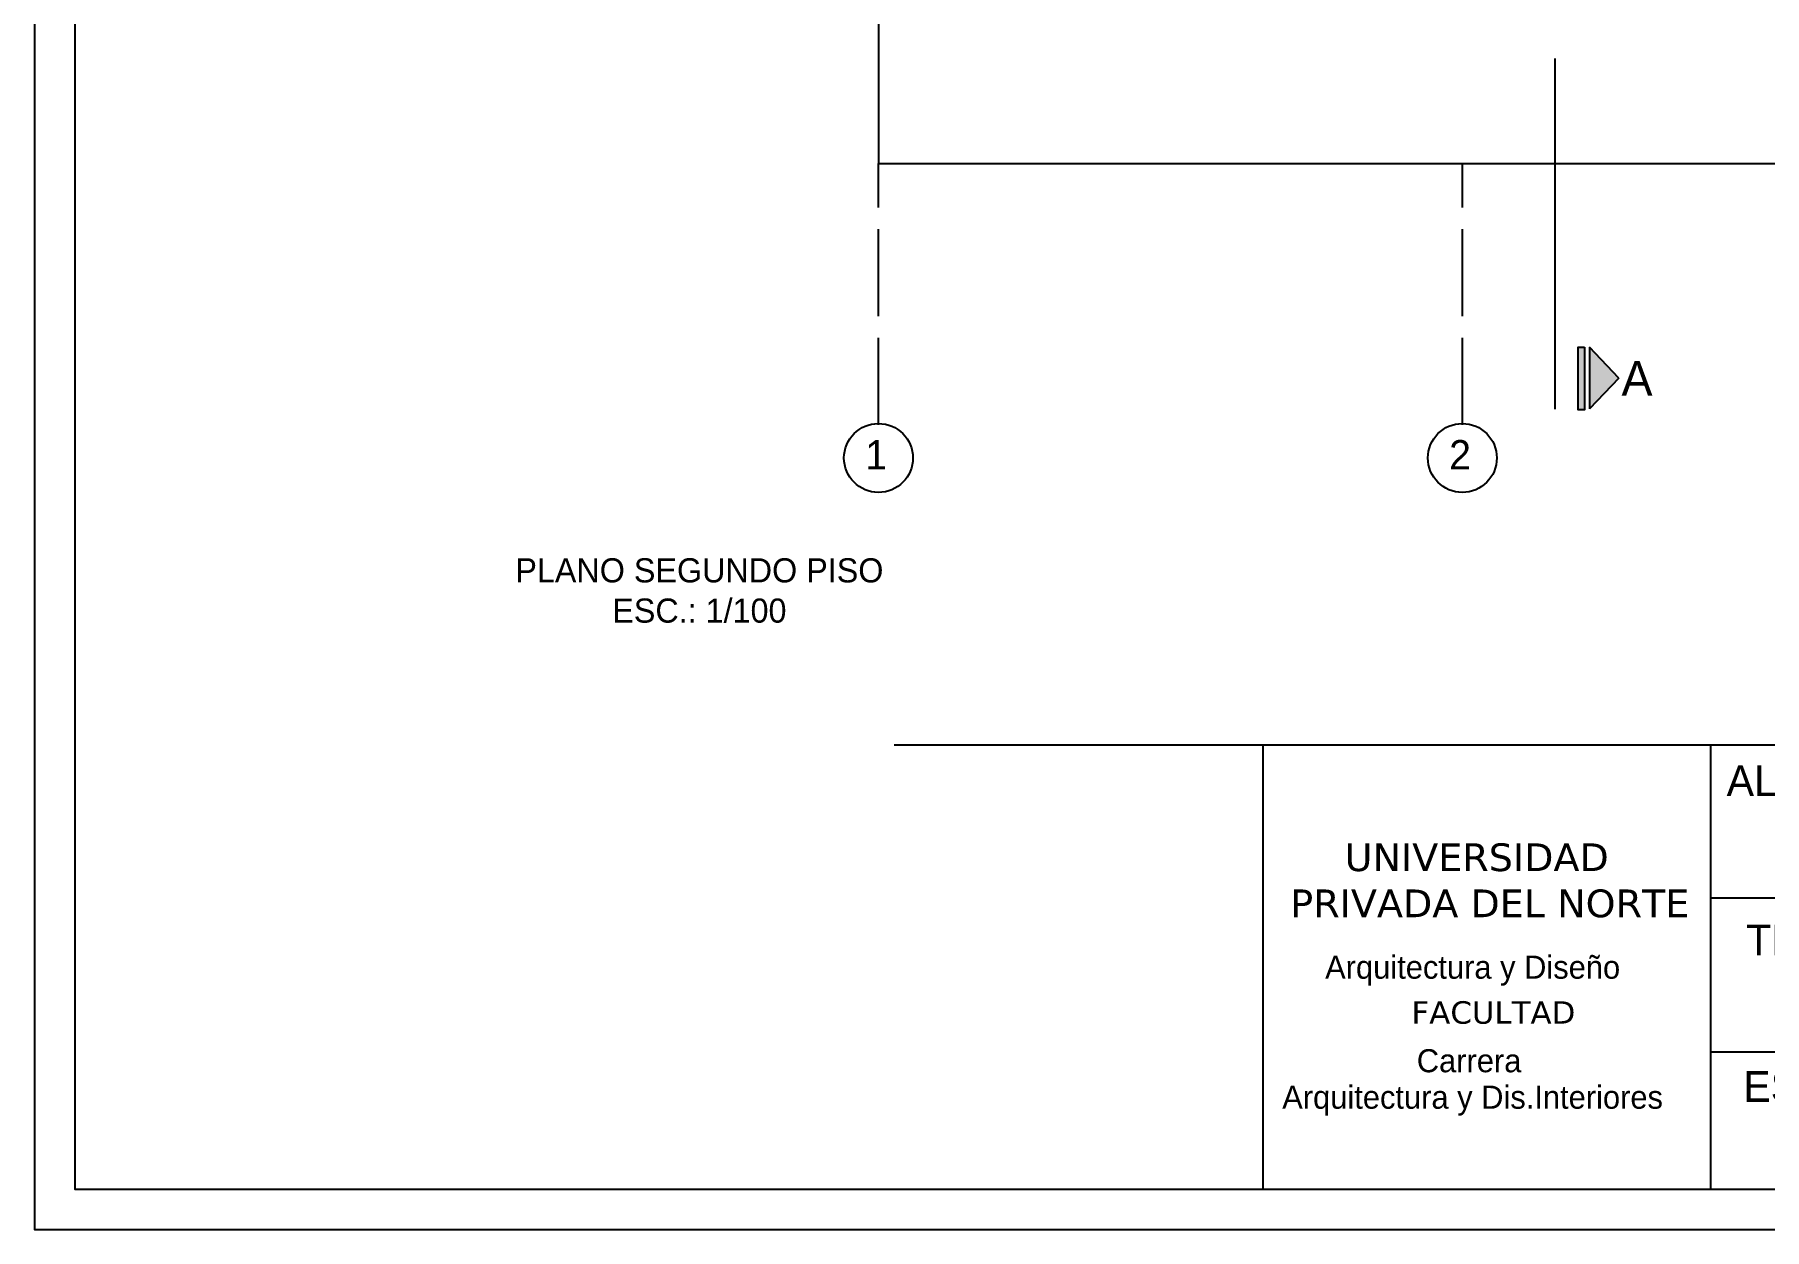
# Model space of a CAD drawing. Header units: metres. Extents: x -525 to 413, y -37 to 272.
# Drawn here: x 72.53 to 94.01, y 25.93 to 40.77 of the extents above; entities that cross this region are included whole.
import ezdxf

# ---------------------------------------------------------------- set-up
doc = ezdxf.new("R2010")
doc.units = ezdxf.units.M
doc.header["$MEASUREMENT"] = 0
doc.linetypes.add('ACAD_ISO02W100', pattern=[15, 12, -3])
doc.linetypes.add('DOT', pattern=[0.25, 0, -0.25])
doc.layers.get('0').update_dxf_attribs({"color": 254})
for name, color, linetype in [('COLUMNA', 254, 'Continuous'), ('L.COLUMNA', 254, 'Continuous'), ('letra', 254, 'DOT')]:
    doc.layers.add(name, color=color, linetype=linetype)
doc.layers.add('MARCO DE LEYENDA', color=254, linetype='Continuous', lineweight=25)
doc.styles.get("Standard").update_dxf_attribs({"font": 'HTOWERT.TTF', "height": 0.08})
doc.styles.add('STYLE1', font='verdana.ttf', dxfattribs={"height": 3})
doc.styles.add('style2', font='GOTHIC.TTF')

# ---------------------------------------------------------------- blocks, each defined once
blk = doc.blocks.new('D')
at = {"layer": 'COLUMNA', "ltscale": 0.2}
h = blk.add_hatch(color=256, dxfattribs=at)
h.set_gradient(color1=(0, 0, 26), color2=(0, 0, 0), rotation=30, one_color=1)
h.paths.add_polyline_path([(3167.8, 1572.454), (3167.418, 1572.818), (3167.036, 1572.454)])
h.paths.add_polyline_path([(3167.036, 1572.393), (3167.036, 1572.315), (3167.813, 1572.315), (3167.813, 1572.393)])
for p, q in [((3167.418, 1572.818), (3167.036, 1572.454)), ((3167.418, 1572.818), (3167.8, 1572.454)), ((3167.036, 1572.454), (3167.8, 1572.454))]:
    blk.add_line(p, q, dxfattribs=at)
blk.add_lwpolyline([(3167.036, 1572.393), (3167.813, 1572.393), (3167.813, 1572.315), (3167.036, 1572.315)], close=True, dxfattribs=at)

msp = doc.modelspace()

# ---------------------------------------------------------------- linework, layer by layer
at = {"ltscale": 0.02}
msp.add_line((83.005, 39.169), (105.005, 39.169), dxfattribs=at)
for p, q in [((103.962, 30.04), (93.34, 30.04)), ((103.962, 28.127), (93.34, 28.127))]:
    msp.add_line(p, q)
at = {"linetype": 'Continuous'}
for points in [[(72.527, 85.327), (72.527, 25.927), (114.527, 25.927), (114.527, 85.327)], [(73.027, 84.827), (73.027, 26.427), (114.027, 26.427), (114.027, 84.827)]]:
    msp.add_lwpolyline(points, close=True, dxfattribs=at)
msp.add_lwpolyline([(83.005, 39.169), (105.005, 39.169), (105.005, 79.169), (83.005, 79.169)], close=True)
at = {"ltscale": 0.2}
for centre in [(83.005, 35.51), (90.255, 35.51)]:
    msp.add_circle(centre, 0.428, dxfattribs=at)
at = {"layer": 'COLUMNA', "ltscale": 0.2}
msp.add_line((91.405, 40.473), (91.405, 36.118), dxfattribs=at)
at = {"layer": 'L.COLUMNA', "linetype": 'ACAD_ISO02W100', "ltscale": 0.09}
for p, q in [((83.005, 35.922), (83.005, 39.169)), ((90.255, 35.922), (90.255, 39.169))]:
    msp.add_line(p, q, dxfattribs=at)
at = {"layer": 'MARCO DE LEYENDA'}
for p, q in [((83.199, 31.946), (114.027, 31.946)), ((87.78, 26.427), (87.78, 31.946)), ((93.34, 26.427), (93.34, 31.946))]:
    msp.add_line(p, q, dxfattribs=at)

# ---------------------------------------------------------------- block references
at = {"layer": 'COLUMNA', "ltscale": 0.2, "rotation": 270}
msp.add_blockref('D', (-1480.622, 3203.921), dxfattribs=at)
msp.add_blockref('D', (-1480.622, 3203.921), dxfattribs=at)

# ---------------------------------------------------------------- texts
for s, height, style, p in [('ALUMNO(A):', 0.3823, 'style2', (93.536, 31.31)), ('UNIVERSIDAD', 0.34459, 'STYLE1', (88.793, 30.378)), ('PRIVADA DEL NORTE', 0.34459, 'STYLE1', (88.118, 29.805)), ('TEMA:', 0.3823, 'style2', (93.779, 29.33)), ('Arquitectura y Diseño', 0.28655, 'style2', (88.551, 29.041)), ('FACULTAD', 0.2793, 'STYLE1', (89.623, 28.482)), ('Carrera', 0.2866, 'style2', (89.689, 27.879)), ('Arquitectura y Dis.Interiores', 0.28655, 'style2', (88.018, 27.426)), ('ESCALA:', 0.3823, 'style2', (93.743, 27.511))]:
    msp.add_text(s, height=height, dxfattribs=dict(style=style)).set_placement(p)
at = {"linetype": 'Continuous', "insert": (76.756, 34.264), "char_height": 0.3, "attachment_point": 1}
msp.add_mtext_dynamic_manual_height_columns('\\pxqc;PLANO SEGUNDO PISO\\PESC.: 1/100', width=8.05096, gutter_width=12.5, heights=[0], dxfattribs=at)
at = {"layer": 'COLUMNA', "ltscale": 0.2}
msp.add_text('A', height=0.432, dxfattribs=at).set_placement((92.231, 36.283))
msp.add_text('A', height=0.432, dxfattribs=at).set_placement((92.231, 36.283))
at = {"layer": 'letra', "linetype": 'ACAD_ISO02W100', "ltscale": 0.009}
for s, p in [('1', (82.841, 35.368)), ('2', (90.091, 35.368))]:
    msp.add_text(s, height=0.364, dxfattribs=at).set_placement(p)

doc.saveas('drawing.dxf')
